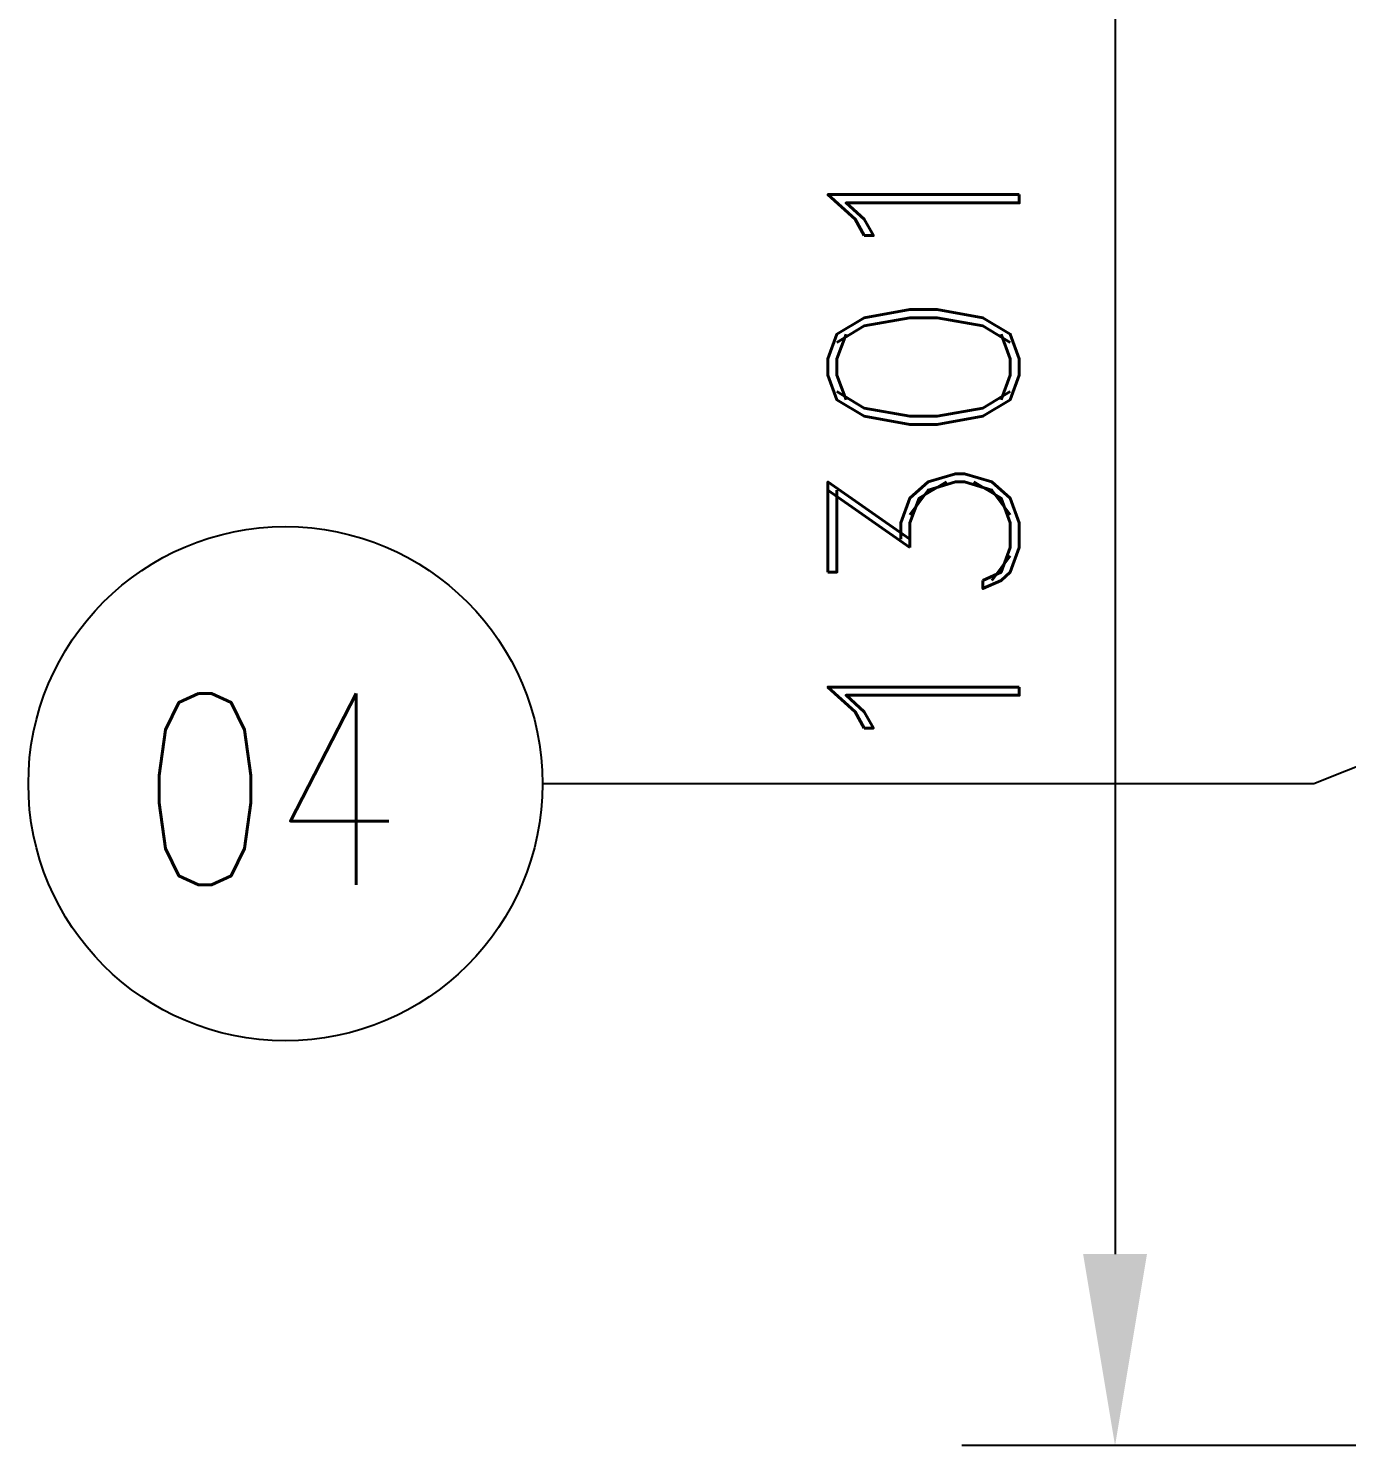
# Model space of a CAD drawing. Header units: millimetres. Extents: x -312439 to 477422, y -331570 to 212570.
# Drawn here: x 362112 to 362973, y 164290 to 165216 of the extents above; entities that cross this region are included whole.
import ezdxf

# ---------------------------------------------------------------- set-up
doc = ezdxf.new("R2010")
doc.units = ezdxf.units.MM
doc.layers.add('ARCONDTEXTO', color=4, linetype='Continuous')
doc.layers.add('TEXTO FORMATO', color=4, linetype='Continuous')
doc.styles.add('ROMAND', font='ROMAND.SHX')
doc.styles.add('ROMANS', font='romans.shx', dxfattribs={"height": 187.5})
doc.dimstyles.new('1-50 (MILIMETRO)', dxfattribs={"dimscale": 0, "dimtxt": 125, "dimasz": 125, "dimexe": 100, "dimexo": 100, "dimgap": 50, "dimtad": 0, "dimdec": 0, "dimzin": 0, "dimdsep": 46, "dimtxsty": 'ROMAND', "dimcen": -390, "dimclrd": 1, "dimclre": 1, "dimclrt": 3, "dimadec": 0, "dimazin": 0, "dimtfac": 1, "dimtdec": 0, "dimtix": 1, "dimtmove": 2, "dimatfit": 2, "dimfxl": 1, "dimtvp": 1, "dimtolj": 1, "dimtzin": 0, "dimarcsym": 0})

# ---------------------------------------------------------------- blocks, each defined once
blk = doc.blocks.new('*D139')
at = {"color": 1, "lineweight": -2, "transparency": 16777216}
for p, q in [((363289.65, 165591.47), (362721.97, 165591.47)), ((362821.97, 165466.47), (362821.97, 164415.39)), ((363289.65, 164290.39), (362721.97, 164290.39))]:
    blk.add_line(p, q, dxfattribs=at)
at = {"color": 1, "transparency": 16777216}
for points in [[(362801.14, 165466.47), (362842.81, 165466.47), (362821.97, 165591.47)], [(362801.14, 164415.39), (362842.81, 164415.39), (362821.97, 164290.39)]]:
    blk.add_solid(points, dxfattribs=at)
at = {"layer": 'Defpoints', "color": 0, "transparency": 16777216}
for p in [(363389.65, 165591.47, 0), (362821.97, 164290.39), (363389.65, 164290.39, 0)]:
    blk.add_point(p, dxfattribs=at)
at = {"color": 3, "transparency": 16777216, "insert": (362696.97, 164940.93), "char_height": 125, "attachment_point": 5, "rotation": 90, "style": 'ROMAND'}
blk.add_mtext('\\A1;1301', dxfattribs=at)

msp = doc.modelspace()

# ---------------------------------------------------------------- linework, layer by layer
at = {"layer": 'TEXTO FORMATO', "color": 1}
msp.add_circle((362280.295, 164722.479), 167.835, dxfattribs=at)

# ---------------------------------------------------------------- texts
at = {"layer": 'ARCONDTEXTO', "color": 3, "linetype": 'Continuous', "lineweight": -3, "style": 'ROMANS', "width": 0.8}
msp.add_text('04', height=125, dxfattribs=at).set_placement((362184.977, 164656.413))

# ---------------------------------------------------------------- dimensions: what is measured, and where the dimension line sits
dim = msp.add_linear_dim(base=(362821.973, 164290.394), p1=(363389.651, 165591.469, 0), p2=(363389.651, 164290.394, 0), angle=90, dimstyle='1-50 (MILIMETRO)', override={"dimscale": 1})
dim.commit()
dim.dimension.update_dxf_attribs({"geometry": '*D139', "text_midpoint": (362696.973, 164940.932)})

# ---------------------------------------------------------------- leaders
at = {"layer": 'TEXTO FORMATO'}
msp.add_leader([(363305.501, 164861.833), (362951.68, 164722.479), (362448.13, 164722.479)], dimstyle='1-50 (MILIMETRO)', override={"dimscale": 1}, dxfattribs=at)

doc.saveas('drawing.dxf')
